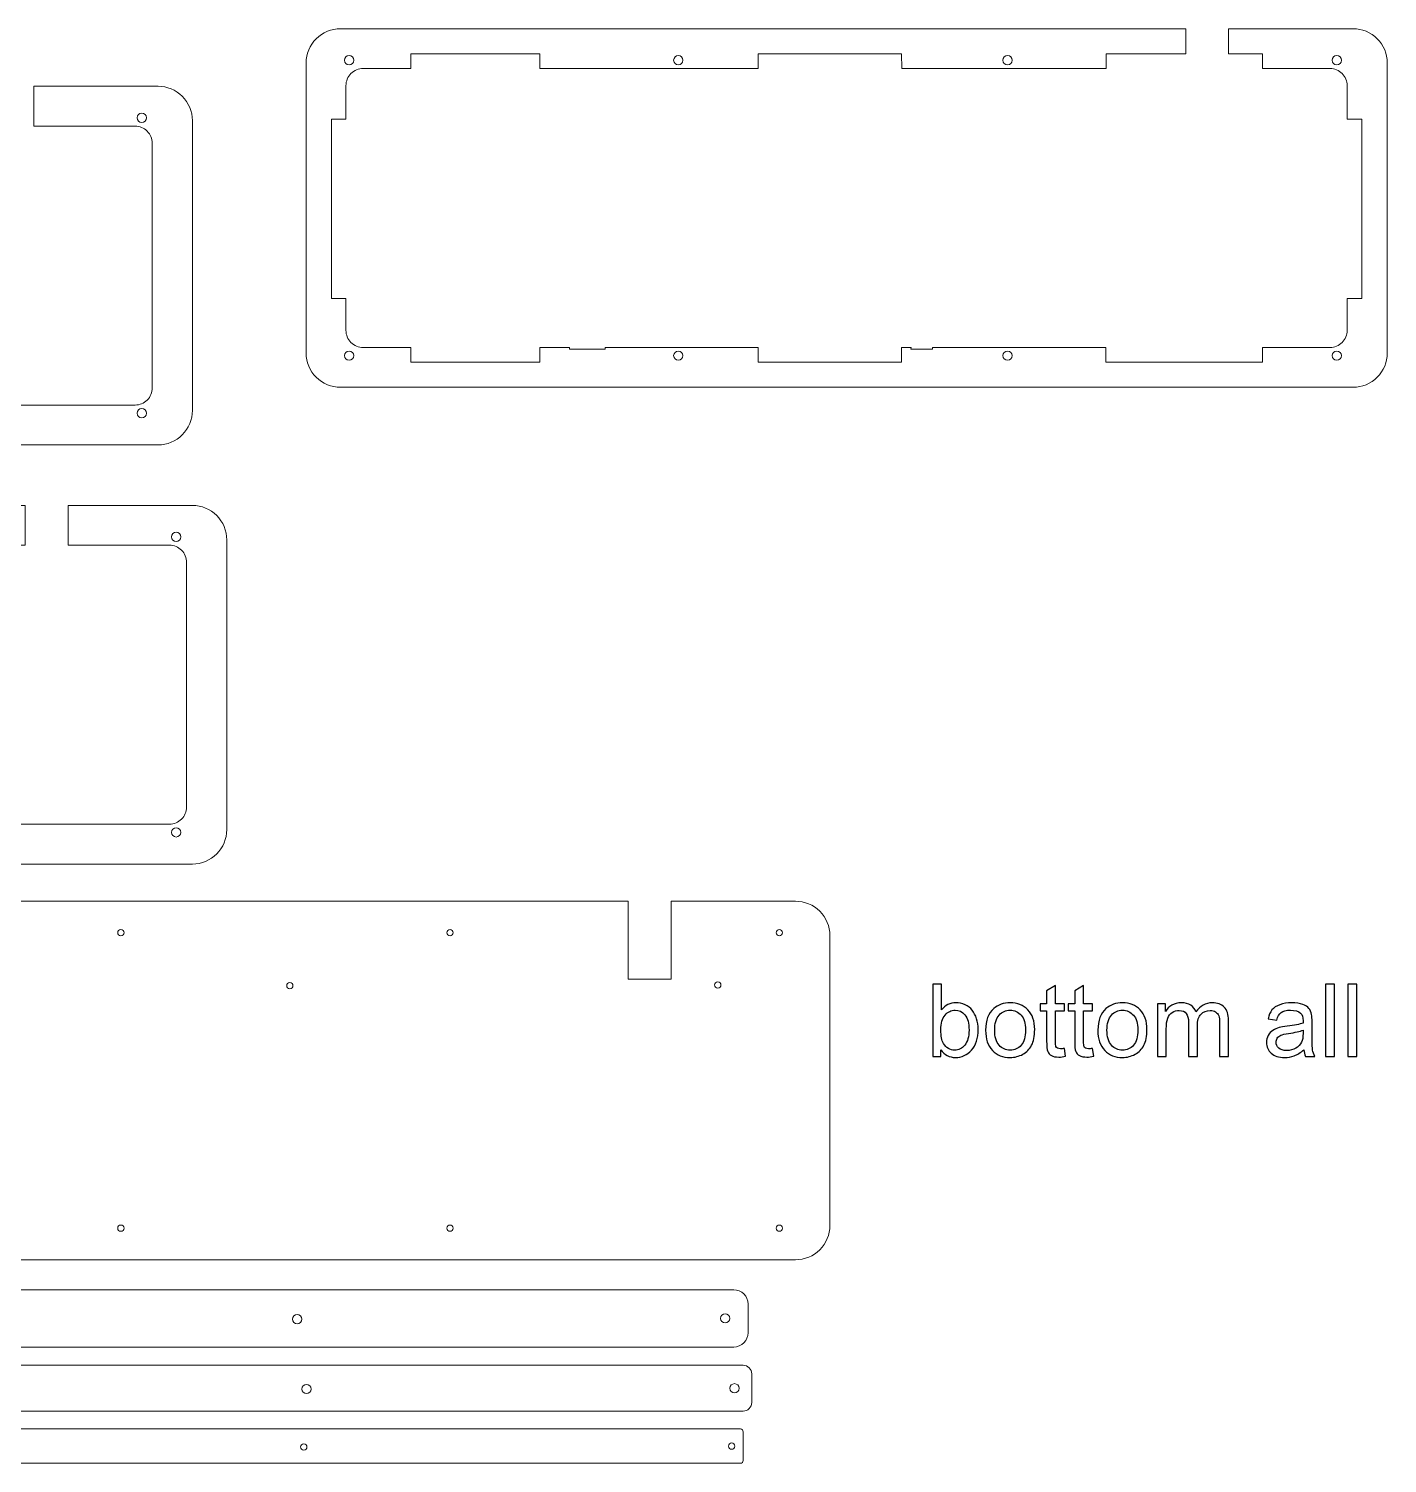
# Model space of a CAD drawing. Header units: centimetres. Extents: x -117 to 79, y -57 to 69.
# Drawn here: x -35.8 to 11.6, y -46 to 4.1 of the extents above; entities that cross this region are included whole.
import ezdxf

# ---------------------------------------------------------------- set-up
doc = ezdxf.new("R2010")
doc.units = ezdxf.units.CM
doc.header["$MEASUREMENT"] = 0
doc.layers.add('Layer 1', color=7, linetype='Continuous')

msp = doc.modelspace()

# ---------------------------------------------------------------- linework, layer by layer
at = {"layer": 'Layer 1', "lineweight": 9}
for points, knots in [([(6.08822, 3.26969), (6.08822, 3.26969), (6.08822, 4.14964), (6.08822, 4.14964), (6.08822, 4.14964), (10.4309, 4.14964), (10.4309, 4.14964), (10.74896, 4.14984), (11.05408, 4.02369), (11.27912, 3.79893), (11.50416, 3.57417), (11.6307, 3.2677), (11.63091, 2.94964), (11.63091, 2.94964), (11.63091, -7.17536), (11.63091, -7.17536), (11.63111, -7.49342), (11.50495, -7.79853), (11.28019, -8.02357), (11.05543, -8.24862), (10.74896, -8.37516), (10.4309, -8.37536), (10.4309, -8.37536), (-24.93535, -8.37536), (-24.93535, -8.37536), (-25.2534, -8.37556), (-25.55852, -8.24941), (-25.78356, -8.02465), (-26.0086, -7.79989), (-26.13514, -7.49342), (-26.13535, -7.17536), (-26.13535, -7.17536), (-26.13535, 2.94964), (-26.13535, 2.94964), (-26.13555, 3.2677), (-26.00939, 3.57281), (-25.78463, 3.79785), (-25.55987, 4.0229), (-25.2534, 4.14944), (-24.93535, 4.14964), (-24.93535, 4.14964), (4.58822, 4.14964), (4.58822, 4.14964), (4.58822, 4.14964), (4.58822, 3.27062), (4.58822, 3.27062), (4.58822, 3.27062), (1.80762, 3.26938), (1.80762, 3.26938), (1.80762, 3.26938), (1.80761, 2.75964), (1.80761, 2.75964), (1.80761, 2.75964), (-5.33301, 2.75964), (-5.33301, 2.75964), (-5.33301, 2.75964), (-5.33314, 3.27062), (-5.33314, 3.27062), (-5.33314, 3.27062), (-10.34787, 3.26961), (-10.34787, 3.26961), (-10.34787, 3.26961), (-10.34787, 2.75964), (-10.34787, 2.75964), (-10.34787, 2.75964), (-17.97005, 2.75964), (-17.97005, 2.75964), (-17.97005, 2.75964), (-17.97005, 3.27293), (-17.97005, 3.27293), (-17.97005, 3.27293), (-22.47789, 3.26996), (-22.47789, 3.26996), (-22.47789, 3.26996), (-22.479, 2.75964), (-22.479, 2.75964), (-22.479, 2.75964), (-24.14535, 2.75964), (-24.14535, 2.75964), (-24.30458, 2.75954), (-24.45724, 2.69619), (-24.56977, 2.58352), (-24.68229, 2.47086), (-24.74545, 2.31887), (-24.74535, 2.15964), (-24.74535, 2.15964), (-24.74535, 0.98891), (-24.74535, 0.98891), (-24.74535, 0.98891), (-25.25535, 0.98796), (-25.25535, 0.98796), (-25.25535, 0.98796), (-25.25535, -5.27737), (-25.25535, -5.27737), (-25.25535, -5.27737), (-24.74535, -5.27645), (-24.74535, -5.27645), (-24.74535, -5.27645), (-24.74535, -6.38557), (-24.74535, -6.38557), (-24.74524, -6.5448), (-24.68189, -6.69747), (-24.56923, -6.81), (-24.45657, -6.92252), (-24.30458, -6.98567), (-24.14535, -6.98557), (-24.14535, -6.98557), (-22.47948, -6.98557), (-22.47948, -6.98557), (-22.47948, -6.98557), (-22.478, -7.49555), (-22.478, -7.49555), (-22.478, -7.49555), (-17.97097, -7.49887), (-17.97097, -7.49887), (-17.97097, -7.49887), (-17.97097, -6.98557), (-17.97097, -6.98557), (-17.97097, -6.98557), (-16.93686, -6.98557), (-16.93686, -6.98557), (-16.93686, -6.98557), (-16.93785, -7.04786), (-16.93785, -7.04786), (-16.93785, -7.04786), (-15.68785, -7.04786), (-15.68785, -7.04786), (-15.68785, -7.04786), (-15.68785, -6.98557), (-15.68785, -6.98557), (-15.68785, -6.98557), (-10.34796, -6.98557), (-10.34796, -6.98557), (-10.34796, -6.98557), (-10.3482, -7.49621), (-10.3482, -7.49621), (-10.3482, -7.49621), (-5.33501, -7.49357), (-5.33501, -7.49357), (-5.33501, -7.49357), (-5.33369, -6.98557), (-5.33369, -6.98557), (-5.33369, -6.98557), (-5.00665, -6.98557), (-5.00665, -6.98557), (-5.00665, -6.98557), (-5.00785, -7.04786), (-5.00785, -7.04786), (-5.00785, -7.04786), (-4.25785, -7.04786), (-4.25785, -7.04786), (-4.25785, -7.04786), (-4.25523, -6.98557), (-4.25523, -6.98557), (-4.25523, -6.98557), (-0.27373, -6.98557), (-0.27373, -6.98557), (-0.27373, -6.98557), (1.8033, -6.98557), (1.8033, -6.98557), (1.8033, -6.98557), (1.8045, -7.49519), (1.8045, -7.49519), (1.8045, -7.49519), (6.01424, -7.49556), (6.01424, -7.49556), (6.01424, -7.49556), (7.2734, -7.49552), (7.2734, -7.49552), (7.2734, -7.49552), (7.27306, -6.98557), (7.27306, -6.98557), (7.27306, -6.98557), (9.62904, -6.98557), (9.62904, -6.98557), (9.78827, -6.98547), (9.94094, -6.92212), (10.05346, -6.80946), (10.16599, -6.6968), (10.22914, -6.5448), (10.22904, -6.38557), (10.22904, -6.38557), (10.22904, -5.2767), (10.22904, -5.2767), (10.22904, -5.2767), (10.73904, -5.27733), (10.73904, -5.27733), (10.73904, -5.27733), (10.73904, 0.988), (10.73904, 0.988), (10.73904, 0.988), (10.22904, 0.98799), (10.22904, 0.98799), (10.22904, 0.98799), (10.22904, 2.15964), (10.22904, 2.15964), (10.22894, 2.31887), (10.16559, 2.47154), (10.05293, 2.58406), (9.94026, 2.69658), (9.78827, 2.75974), (9.62904, 2.75964), (9.62904, 2.75964), (7.27336, 2.75964), (7.27336, 2.75964), (7.27336, 2.75964), (7.27322, 3.27062), (7.27322, 3.27062), (7.27322, 3.27062), (6.08822, 3.26969), (6.08822, 3.26969)], [0, 0, 0, 0, 0.01428571, 0.01428571, 0.01428571, 0.02857143, 0.02857143, 0.02857143, 0.04285714, 0.04285714, 0.04285714, 0.05714286, 0.05714286, 0.05714286, 0.07142857, 0.07142857, 0.07142857, 0.08571429, 0.08571429, 0.08571429, 0.1, 0.1, 0.1, 0.11428571, 0.11428571, 0.11428571, 0.12857143, 0.12857143, 0.12857143, 0.14285714, 0.14285714, 0.14285714, 0.15714286, 0.15714286, 0.15714286, 0.17142857, 0.17142857, 0.17142857, 0.18571429, 0.18571429, 0.18571429, 0.2, 0.2, 0.2, 0.21428571, 0.21428571, 0.21428571, 0.22857143, 0.22857143, 0.22857143, 0.24285714, 0.24285714, 0.24285714, 0.25714286, 0.25714286, 0.25714286, 0.27142857, 0.27142857, 0.27142857, 0.28571429, 0.28571429, 0.28571429, 0.3, 0.3, 0.3, 0.31428571, 0.31428571, 0.31428571, 0.32857143, 0.32857143, 0.32857143, 0.34285714, 0.34285714, 0.34285714, 0.35714286, 0.35714286, 0.35714286, 0.37142857, 0.37142857, 0.37142857, 0.38571429, 0.38571429, 0.38571429, 0.4, 0.4, 0.4, 0.41428571, 0.41428571, 0.41428571, 0.42857143, 0.42857143, 0.42857143, 0.44285714, 0.44285714, 0.44285714, 0.45714286, 0.45714286, 0.45714286, 0.47142857, 0.47142857, 0.47142857, 0.48571429, 0.48571429, 0.48571429, 0.5, 0.5, 0.5, 0.51428571, 0.51428571, 0.51428571, 0.52857143, 0.52857143, 0.52857143, 0.54285714, 0.54285714, 0.54285714, 0.55714286, 0.55714286, 0.55714286, 0.57142857, 0.57142857, 0.57142857, 0.58571429, 0.58571429, 0.58571429, 0.6, 0.6, 0.6, 0.61428571, 0.61428571, 0.61428571, 0.62857143, 0.62857143, 0.62857143, 0.64285714, 0.64285714, 0.64285714, 0.65714286, 0.65714286, 0.65714286, 0.67142857, 0.67142857, 0.67142857, 0.68571429, 0.68571429, 0.68571429, 0.7, 0.7, 0.7, 0.71428571, 0.71428571, 0.71428571, 0.72857143, 0.72857143, 0.72857143, 0.74285714, 0.74285714, 0.74285714, 0.75714286, 0.75714286, 0.75714286, 0.77142857, 0.77142857, 0.77142857, 0.78571429, 0.78571429, 0.78571429, 0.8, 0.8, 0.8, 0.81428571, 0.81428571, 0.81428571, 0.82857143, 0.82857143, 0.82857143, 0.84285714, 0.84285714, 0.84285714, 0.85714286, 0.85714286, 0.85714286, 0.87142857, 0.87142857, 0.87142857, 0.88571429, 0.88571429, 0.88571429, 0.9, 0.9, 0.9, 0.91428571, 0.91428571, 0.91428571, 0.92857143, 0.92857143, 0.92857143, 0.94285714, 0.94285714, 0.94285714, 0.95714286, 0.95714286, 0.95714286, 0.97142857, 0.97142857, 0.97142857, 0.98571429, 0.98571429, 0.98571429, 1, 1, 1, 1]), ([(-24.47285, 3.04964), (-24.47285, 3.13939), (-24.5456, 3.21214), (-24.63534, 3.21214), (-24.72509, 3.21214), (-24.79784, 3.13939), (-24.79784, 3.04964), (-24.79785, 2.95989), (-24.72509, 2.88714), (-24.63535, 2.88714), (-24.5456, 2.88714), (-24.47285, 2.95989), (-24.47285, 3.04964)], [0, 0, 0, 0, 0.25, 0.25, 0.25, 0.5, 0.5, 0.5, 0.75, 0.75, 0.75, 1, 1, 1, 1]), ([(-12.97285, 3.04964), (-12.97285, 3.13939), (-13.0456, 3.21214), (-13.13534, 3.21214), (-13.22509, 3.21214), (-13.29784, 3.13939), (-13.29784, 3.04964), (-13.29785, 2.95989), (-13.22509, 2.88714), (-13.13535, 2.88714), (-13.0456, 2.88714), (-12.97285, 2.95989), (-12.97285, 3.04964)], [0, 0, 0, 0, 0.25, 0.25, 0.25, 0.5, 0.5, 0.5, 0.75, 0.75, 0.75, 1, 1, 1, 1]), ([(-1.47285, 3.04964), (-1.47285, 3.13939), (-1.5456, 3.21214), (-1.63534, 3.21214), (-1.72509, 3.21214), (-1.79784, 3.13939), (-1.79784, 3.04964), (-1.79785, 2.95989), (-1.72509, 2.88714), (-1.63535, 2.88714), (-1.5456, 2.88714), (-1.47285, 2.95989), (-1.47285, 3.04964)], [0, 0, 0, 0, 0.25, 0.25, 0.25, 0.5, 0.5, 0.5, 0.75, 0.75, 0.75, 1, 1, 1, 1]), ([(10.02715, 3.04964), (10.02715, 3.13939), (9.9544, 3.21214), (9.86466, 3.21214), (9.77491, 3.21214), (9.70216, 3.13939), (9.70216, 3.04964), (9.70215, 2.95989), (9.77491, 2.88714), (9.86465, 2.88714), (9.9544, 2.88714), (10.02715, 2.95989), (10.02715, 3.04964)], [0, 0, 0, 0, 0.25, 0.25, 0.25, 0.5, 0.5, 0.5, 0.75, 0.75, 0.75, 1, 1, 1, 1]), ([(-35.65264, 0.74889), (-35.65264, 0.74889), (-35.65264, 2.13889), (-35.65264, 2.13889), (-35.65264, 2.13889), (-31.30996, 2.13889), (-31.30996, 2.13889), (-30.9919, 2.13909), (-30.68678, 2.01294), (-30.46174, 1.78818), (-30.2367, 1.56342), (-30.11016, 1.25695), (-30.10995, 0.93889), (-30.10995, 0.93889), (-30.10995, -9.18611), (-30.10995, -9.18611), (-30.10975, -9.50417), (-30.23591, -9.80928), (-30.46067, -10.03432), (-30.68543, -10.25937), (-30.9919, -10.38591), (-31.30996, -10.38611), (-31.30996, -10.38611), (-66.67621, -10.38611), (-66.67621, -10.38611), (-66.99426, -10.38631), (-67.29938, -10.26016), (-67.52442, -10.0354), (-67.74946, -9.81064), (-67.876, -9.50417), (-67.87621, -9.18611), (-67.87621, -9.18611), (-67.87621, 0.93889), (-67.87621, 0.93889), (-67.87641, 1.25695), (-67.75025, 1.56206), (-67.52549, 1.7871), (-67.30073, 2.01215), (-66.99426, 2.13869), (-66.67621, 2.13889), (-66.67621, 2.13889), (-37.15264, 2.13889), (-37.15264, 2.13889), (-37.15264, 2.13889), (-37.15264, 0.74889), (-37.15264, 0.74889), (-37.15264, 0.74889), (-65.88621, 0.74889), (-65.88621, 0.74889), (-66.04544, 0.74879), (-66.1981, 0.68544), (-66.31063, 0.57277), (-66.42315, 0.46011), (-66.48631, 0.30812), (-66.48621, 0.14889), (-66.48621, 0.14889), (-66.48621, -8.39632), (-66.48621, -8.39632), (-66.4861, -8.55555), (-66.42275, -8.70822), (-66.31009, -8.82075), (-66.19743, -8.93327), (-66.04544, -8.99642), (-65.88621, -8.99632), (-65.88621, -8.99632), (-32.11182, -8.99632), (-32.11182, -8.99632), (-31.95259, -8.99622), (-31.79992, -8.93287), (-31.6874, -8.82021), (-31.57487, -8.70755), (-31.51172, -8.55555), (-31.51182, -8.39632), (-31.51182, -8.39632), (-31.51182, 0.14889), (-31.51182, 0.14889), (-31.51192, 0.30812), (-31.57527, 0.46079), (-31.68793, 0.57331), (-31.8006, 0.68583), (-31.95259, 0.74899), (-32.11182, 0.74889), (-32.11182, 0.74889), (-35.65264, 0.74889), (-35.65264, 0.74889)], [0, 0, 0, 0, 0.03571429, 0.03571429, 0.03571429, 0.07142857, 0.07142857, 0.07142857, 0.10714286, 0.10714286, 0.10714286, 0.14285714, 0.14285714, 0.14285714, 0.17857143, 0.17857143, 0.17857143, 0.21428571, 0.21428571, 0.21428571, 0.25, 0.25, 0.25, 0.28571429, 0.28571429, 0.28571429, 0.32142857, 0.32142857, 0.32142857, 0.35714286, 0.35714286, 0.35714286, 0.39285714, 0.39285714, 0.39285714, 0.42857143, 0.42857143, 0.42857143, 0.46428571, 0.46428571, 0.46428571, 0.5, 0.5, 0.5, 0.53571429, 0.53571429, 0.53571429, 0.57142857, 0.57142857, 0.57142857, 0.60714286, 0.60714286, 0.60714286, 0.64285714, 0.64285714, 0.64285714, 0.67857143, 0.67857143, 0.67857143, 0.71428571, 0.71428571, 0.71428571, 0.75, 0.75, 0.75, 0.78571429, 0.78571429, 0.78571429, 0.82142857, 0.82142857, 0.82142857, 0.85714286, 0.85714286, 0.85714286, 0.89285714, 0.89285714, 0.89285714, 0.92857143, 0.92857143, 0.92857143, 0.96428571, 0.96428571, 0.96428571, 1, 1, 1, 1]), ([(-31.71371, 1.03889), (-31.71371, 1.12864), (-31.78646, 1.20139), (-31.8762, 1.20139), (-31.96595, 1.20139), (-32.0387, 1.12864), (-32.0387, 1.03889), (-32.03871, 0.94914), (-31.96595, 0.87639), (-31.87621, 0.87639), (-31.78646, 0.87639), (-31.71371, 0.94914), (-31.71371, 1.03889)], [0, 0, 0, 0, 0.25, 0.25, 0.25, 0.5, 0.5, 0.5, 0.75, 0.75, 0.75, 1, 1, 1, 1]), ([(-24.47285, -7.27036), (-24.47285, -7.18061), (-24.5456, -7.10786), (-24.63534, -7.10786), (-24.72509, -7.10786), (-24.79784, -7.18061), (-24.79784, -7.27036), (-24.79785, -7.36011), (-24.72509, -7.43286), (-24.63535, -7.43286), (-24.5456, -7.43286), (-24.47285, -7.36011), (-24.47285, -7.27036)], [0, 0, 0, 0, 0.25, 0.25, 0.25, 0.5, 0.5, 0.5, 0.75, 0.75, 0.75, 1, 1, 1, 1]), ([(-12.97285, -7.27036), (-12.97285, -7.18061), (-13.0456, -7.10786), (-13.13534, -7.10786), (-13.22509, -7.10786), (-13.29784, -7.18061), (-13.29784, -7.27036), (-13.29785, -7.36011), (-13.22509, -7.43286), (-13.13535, -7.43286), (-13.0456, -7.43286), (-12.97285, -7.36011), (-12.97285, -7.27036)], [0, 0, 0, 0, 0.25, 0.25, 0.25, 0.5, 0.5, 0.5, 0.75, 0.75, 0.75, 1, 1, 1, 1]), ([(-1.47285, -7.27036), (-1.47285, -7.18061), (-1.5456, -7.10786), (-1.63534, -7.10786), (-1.72509, -7.10786), (-1.79784, -7.18061), (-1.79784, -7.27036), (-1.79785, -7.36011), (-1.72509, -7.43286), (-1.63535, -7.43286), (-1.5456, -7.43286), (-1.47285, -7.36011), (-1.47285, -7.27036)], [0, 0, 0, 0, 0.25, 0.25, 0.25, 0.5, 0.5, 0.5, 0.75, 0.75, 0.75, 1, 1, 1, 1]), ([(10.02715, -7.27036), (10.02715, -7.18061), (9.9544, -7.10786), (9.86466, -7.10786), (9.77491, -7.10786), (9.70216, -7.18061), (9.70216, -7.27036), (9.70215, -7.36011), (9.77491, -7.43286), (9.86465, -7.43286), (9.9544, -7.43286), (10.02715, -7.36011), (10.02715, -7.27036)], [0, 0, 0, 0, 0.25, 0.25, 0.25, 0.5, 0.5, 0.5, 0.75, 0.75, 0.75, 1, 1, 1, 1]), ([(-31.71371, -9.28111), (-31.71371, -9.19136), (-31.78646, -9.11861), (-31.8762, -9.11861), (-31.96595, -9.11861), (-32.0387, -9.19136), (-32.0387, -9.28111), (-32.03871, -9.37086), (-31.96595, -9.44361), (-31.87621, -9.44361), (-31.78646, -9.44361), (-31.71371, -9.37086), (-31.71371, -9.28111)], [0, 0, 0, 0, 0.25, 0.25, 0.25, 0.5, 0.5, 0.5, 0.75, 0.75, 0.75, 1, 1, 1, 1]), ([(-34.45146, -13.89092), (-34.45146, -13.89092), (-34.45146, -12.50092), (-34.45146, -12.50092), (-34.45146, -12.50092), (-30.10878, -12.50092), (-30.10878, -12.50092), (-29.79072, -12.50072), (-29.4856, -12.62687), (-29.26056, -12.85163), (-29.03552, -13.07639), (-28.90898, -13.38286), (-28.90877, -13.70092), (-28.90877, -13.70092), (-28.90877, -23.82592), (-28.90877, -23.82592), (-28.90857, -24.14398), (-29.03473, -24.44909), (-29.25949, -24.67413), (-29.48425, -24.89918), (-29.79072, -25.02572), (-30.10878, -25.02592), (-30.10878, -25.02592), (-65.47503, -25.02592), (-65.47503, -25.02592), (-65.79308, -25.02612), (-66.0982, -24.89997), (-66.32324, -24.67521), (-66.54828, -24.45045), (-66.67482, -24.14398), (-66.67503, -23.82592), (-66.67503, -23.82592), (-66.67503, -13.70092), (-66.67503, -13.70092), (-66.67523, -13.38286), (-66.54907, -13.07775), (-66.32431, -12.85271), (-66.09955, -12.62766), (-65.79308, -12.50112), (-65.47503, -12.50092), (-65.47503, -12.50092), (-35.95146, -12.50092), (-35.95146, -12.50092), (-35.95146, -12.50092), (-35.95146, -13.89092), (-35.95146, -13.89092), (-35.95146, -13.89092), (-64.68503, -13.89092), (-64.68503, -13.89092), (-64.84426, -13.89102), (-64.99692, -13.95437), (-65.10945, -14.06704), (-65.22197, -14.1797), (-65.28513, -14.33169), (-65.28503, -14.49092), (-65.28503, -14.49092), (-65.28503, -23.03613), (-65.28503, -23.03613), (-65.28492, -23.19536), (-65.22157, -23.34803), (-65.10891, -23.46056), (-64.99625, -23.57308), (-64.84426, -23.63623), (-64.68503, -23.63613), (-64.68503, -23.63613), (-30.91064, -23.63613), (-30.91064, -23.63613), (-30.75141, -23.63603), (-30.59874, -23.57268), (-30.48622, -23.46002), (-30.37369, -23.34736), (-30.31054, -23.19536), (-30.31064, -23.03613), (-30.31064, -23.03613), (-30.31064, -14.49092), (-30.31064, -14.49092), (-30.31074, -14.33169), (-30.37409, -14.17902), (-30.48675, -14.0665), (-30.59942, -13.95398), (-30.75141, -13.89082), (-30.91064, -13.89092), (-30.91064, -13.89092), (-34.45146, -13.89092), (-34.45146, -13.89092)], [0, 0, 0, 0, 0.03571429, 0.03571429, 0.03571429, 0.07142857, 0.07142857, 0.07142857, 0.10714286, 0.10714286, 0.10714286, 0.14285714, 0.14285714, 0.14285714, 0.17857143, 0.17857143, 0.17857143, 0.21428571, 0.21428571, 0.21428571, 0.25, 0.25, 0.25, 0.28571429, 0.28571429, 0.28571429, 0.32142857, 0.32142857, 0.32142857, 0.35714286, 0.35714286, 0.35714286, 0.39285714, 0.39285714, 0.39285714, 0.42857143, 0.42857143, 0.42857143, 0.46428571, 0.46428571, 0.46428571, 0.5, 0.5, 0.5, 0.53571429, 0.53571429, 0.53571429, 0.57142857, 0.57142857, 0.57142857, 0.60714286, 0.60714286, 0.60714286, 0.64285714, 0.64285714, 0.64285714, 0.67857143, 0.67857143, 0.67857143, 0.71428571, 0.71428571, 0.71428571, 0.75, 0.75, 0.75, 0.78571429, 0.78571429, 0.78571429, 0.82142857, 0.82142857, 0.82142857, 0.85714286, 0.85714286, 0.85714286, 0.89285714, 0.89285714, 0.89285714, 0.92857143, 0.92857143, 0.92857143, 0.96428571, 0.96428571, 0.96428571, 1, 1, 1, 1]), ([(-30.51253, -13.60092), (-30.51253, -13.51117), (-30.58528, -13.43842), (-30.67502, -13.43842), (-30.76477, -13.43842), (-30.83752, -13.51117), (-30.83752, -13.60092), (-30.83753, -13.69067), (-30.76477, -13.76342), (-30.67503, -13.76342), (-30.58528, -13.76342), (-30.51253, -13.69067), (-30.51253, -13.60092)], [0, 0, 0, 0, 0.25, 0.25, 0.25, 0.5, 0.5, 0.5, 0.75, 0.75, 0.75, 1, 1, 1, 1]), ([(-30.51253, -23.92092), (-30.51253, -23.83117), (-30.58528, -23.75842), (-30.67502, -23.75842), (-30.76477, -23.75842), (-30.83752, -23.83117), (-30.83752, -23.92092), (-30.83753, -24.01067), (-30.76477, -24.08342), (-30.67503, -24.08342), (-30.58528, -24.08342), (-30.51253, -24.01067), (-30.51253, -23.92092)], [0, 0, 0, 0, 0.25, 0.25, 0.25, 0.5, 0.5, 0.5, 0.75, 0.75, 0.75, 1, 1, 1, 1]), ([(-14.88382, -26.32466), (-14.88382, -26.32466), (-14.88382, -29.05015), (-14.88382, -29.05015), (-14.88382, -29.05015), (-13.38382, -29.05015), (-13.38382, -29.05015), (-13.38382, -29.05015), (-13.38382, -26.32466), (-13.38382, -26.32466), (-13.38382, -26.32466), (-9.04114, -26.32466), (-9.04114, -26.32466), (-8.72308, -26.32446), (-8.41796, -26.45061), (-8.19292, -26.67537), (-7.96788, -26.90013), (-7.84134, -27.2066), (-7.84113, -27.52466), (-7.84113, -27.52466), (-7.84113, -37.64966), (-7.84113, -37.64966), (-7.84093, -37.96772), (-7.96709, -38.27283), (-8.19185, -38.49787), (-8.41661, -38.72292), (-8.72308, -38.84946), (-9.04114, -38.84966), (-9.04114, -38.84966), (-44.40739, -38.84966), (-44.40739, -38.84966), (-44.72544, -38.84986), (-45.03056, -38.72371), (-45.2556, -38.49895), (-45.48064, -38.27419), (-45.60718, -37.96772), (-45.60739, -37.64966), (-45.60739, -37.64966), (-45.60739, -27.52466), (-45.60739, -27.52466), (-45.60759, -27.2066), (-45.48143, -26.90149), (-45.25667, -26.67645), (-45.03191, -26.4514), (-44.72544, -26.32486), (-44.40739, -26.32466), (-44.40739, -26.32466), (-14.88382, -26.32466), (-14.88382, -26.32466)], [0, 0, 0, 0, 0.0625, 0.0625, 0.0625, 0.125, 0.125, 0.125, 0.1875, 0.1875, 0.1875, 0.25, 0.25, 0.25, 0.3125, 0.3125, 0.3125, 0.375, 0.375, 0.375, 0.4375, 0.4375, 0.4375, 0.5, 0.5, 0.5, 0.5625, 0.5625, 0.5625, 0.625, 0.625, 0.625, 0.6875, 0.6875, 0.6875, 0.75, 0.75, 0.75, 0.8125, 0.8125, 0.8125, 0.875, 0.875, 0.875, 0.9375, 0.9375, 0.9375, 1, 1, 1, 1]), ([(-32.49739, -27.42466), (-32.49739, -27.36391), (-32.54664, -27.31466), (-32.60739, -27.31466), (-32.66814, -27.31466), (-32.71739, -27.36391), (-32.71739, -27.42466), (-32.71739, -27.48541), (-32.66814, -27.53466), (-32.60739, -27.53466), (-32.54664, -27.53466), (-32.49739, -27.48541), (-32.49739, -27.42466)], [0, 0, 0, 0, 0.25, 0.25, 0.25, 0.5, 0.5, 0.5, 0.75, 0.75, 0.75, 1, 1, 1, 1]), ([(-20.99739, -27.42466), (-20.99739, -27.36391), (-21.04664, -27.31466), (-21.10739, -27.31466), (-21.16814, -27.31466), (-21.21739, -27.36391), (-21.21739, -27.42466), (-21.21739, -27.48541), (-21.16814, -27.53466), (-21.10739, -27.53466), (-21.04664, -27.53466), (-20.99739, -27.48541), (-20.99739, -27.42466)], [0, 0, 0, 0, 0.25, 0.25, 0.25, 0.5, 0.5, 0.5, 0.75, 0.75, 0.75, 1, 1, 1, 1]), ([(-9.49739, -27.42466), (-9.49739, -27.36391), (-9.54664, -27.31466), (-9.60739, -27.31466), (-9.66814, -27.31466), (-9.71739, -27.36391), (-9.71739, -27.42466), (-9.71739, -27.48541), (-9.66814, -27.53466), (-9.60739, -27.53466), (-9.54664, -27.53466), (-9.49739, -27.48541), (-9.49739, -27.42466)], [0, 0, 0, 0, 0.25, 0.25, 0.25, 0.5, 0.5, 0.5, 0.75, 0.75, 0.75, 1, 1, 1, 1]), ([(-26.59561, -29.27828), (-26.59561, -29.21753), (-26.64486, -29.16828), (-26.70561, -29.16828), (-26.76636, -29.16828), (-26.81561, -29.21753), (-26.81561, -29.27828), (-26.81561, -29.33903), (-26.76636, -29.38828), (-26.70561, -29.38828), (-26.64486, -29.38828), (-26.59561, -29.33903), (-26.59561, -29.27828)], [0, 0, 0, 0, 0.25, 0.25, 0.25, 0.5, 0.5, 0.5, 0.75, 0.75, 0.75, 1, 1, 1, 1]), ([(-11.64618, -29.25015), (-11.64618, -29.1894), (-11.69543, -29.14015), (-11.75618, -29.14015), (-11.81693, -29.14015), (-11.86618, -29.1894), (-11.86618, -29.25015), (-11.86618, -29.3109), (-11.81693, -29.36015), (-11.75618, -29.36015), (-11.69543, -29.36015), (-11.64618, -29.3109), (-11.64618, -29.25015)], [0, 0, 0, 0, 0.25, 0.25, 0.25, 0.5, 0.5, 0.5, 0.75, 0.75, 0.75, 1, 1, 1, 1]), ([(-32.49739, -37.74466), (-32.49739, -37.68391), (-32.54664, -37.63466), (-32.60739, -37.63466), (-32.66814, -37.63466), (-32.71739, -37.68391), (-32.71739, -37.74466), (-32.71739, -37.80541), (-32.66814, -37.85466), (-32.60739, -37.85466), (-32.54664, -37.85466), (-32.49739, -37.80541), (-32.49739, -37.74466)], [0, 0, 0, 0, 0.25, 0.25, 0.25, 0.5, 0.5, 0.5, 0.75, 0.75, 0.75, 1, 1, 1, 1]), ([(-20.99739, -37.74466), (-20.99739, -37.68391), (-21.04664, -37.63466), (-21.10739, -37.63466), (-21.16814, -37.63466), (-21.21739, -37.68391), (-21.21739, -37.74466), (-21.21739, -37.80541), (-21.16814, -37.85466), (-21.10739, -37.85466), (-21.04664, -37.85466), (-20.99739, -37.80541), (-20.99739, -37.74466)], [0, 0, 0, 0, 0.25, 0.25, 0.25, 0.5, 0.5, 0.5, 0.75, 0.75, 0.75, 1, 1, 1, 1]), ([(-9.49739, -37.74466), (-9.49739, -37.68391), (-9.54664, -37.63466), (-9.60739, -37.63466), (-9.66814, -37.63466), (-9.71739, -37.68391), (-9.71739, -37.74466), (-9.71739, -37.80541), (-9.66814, -37.85466), (-9.60739, -37.85466), (-9.54664, -37.85466), (-9.49739, -37.80541), (-9.49739, -37.74466)], [0, 0, 0, 0, 0.25, 0.25, 0.25, 0.5, 0.5, 0.5, 0.75, 0.75, 0.75, 1, 1, 1, 1]), ([(-42.25901, -40.39677), (-42.25909, -40.26424), (-42.20652, -40.13711), (-42.11288, -40.04335), (-42.01923, -39.94958), (-41.89153, -39.89685), (-41.75901, -39.89677), (-41.75901, -39.89677), (-11.19809, -39.89677), (-11.19809, -39.89677), (-11.06557, -39.89668), (-10.93844, -39.94925), (-10.84467, -40.0429), (-10.7509, -40.13655), (-10.69818, -40.26424), (-10.69809, -40.39677), (-10.69809, -40.39677), (-10.69809, -41.39673), (-10.69809, -41.39673), (-10.69801, -41.52926), (-10.75058, -41.65639), (-10.84422, -41.75015), (-10.93787, -41.84392), (-11.06557, -41.89665), (-11.19809, -41.89673), (-11.19809, -41.89673), (-41.75901, -41.89673), (-41.75901, -41.89673), (-41.89153, -41.89682), (-42.01866, -41.84425), (-42.11243, -41.7506), (-42.2062, -41.65695), (-42.25892, -41.52926), (-42.25901, -41.39673), (-42.25901, -41.39673), (-42.25901, -40.39677), (-42.25901, -40.39677)], [0, 0, 0, 0, 0.08333333, 0.08333333, 0.08333333, 0.16666667, 0.16666667, 0.16666667, 0.25, 0.25, 0.25, 0.33333333, 0.33333333, 0.33333333, 0.41666667, 0.41666667, 0.41666667, 0.5, 0.5, 0.5, 0.58333333, 0.58333333, 0.58333333, 0.66666667, 0.66666667, 0.66666667, 0.75, 0.75, 0.75, 0.83333333, 0.83333333, 0.83333333, 0.91666667, 0.91666667, 0.91666667, 1, 1, 1, 1]), ([(-26.28784, -40.92488), (-26.28784, -40.83651), (-26.35947, -40.76488), (-26.44784, -40.76488), (-26.5362, -40.76488), (-26.60784, -40.83651), (-26.60784, -40.92488), (-26.60784, -41.01325), (-26.5362, -41.08488), (-26.44784, -41.08488), (-26.35947, -41.08488), (-26.28784, -41.01325), (-26.28784, -40.92488)], [0, 0, 0, 0, 0.25, 0.25, 0.25, 0.5, 0.5, 0.5, 0.75, 0.75, 0.75, 1, 1, 1, 1]), ([(-11.33841, -40.89675), (-11.33841, -40.80838), (-11.41004, -40.73675), (-11.49841, -40.73675), (-11.58677, -40.73675), (-11.65841, -40.80838), (-11.65841, -40.89675), (-11.65841, -40.98512), (-11.58677, -41.05675), (-11.49841, -41.05675), (-11.41004, -41.05675), (-11.33841, -40.98512), (-11.33841, -40.89675)], [0, 0, 0, 0, 0.25, 0.25, 0.25, 0.5, 0.5, 0.5, 0.75, 0.75, 0.75, 1, 1, 1, 1]), ([(-41.43254, -44.13546), (-41.51205, -44.13551), (-41.58833, -44.10397), (-41.64459, -44.04778), (-41.70085, -43.99159), (-41.73248, -43.91498), (-41.73254, -43.83546), (-41.73254, -43.83546), (-41.73254, -42.8355), (-41.73254, -42.8355), (-41.73259, -42.75598), (-41.70105, -42.67971), (-41.64486, -42.62344), (-41.58867, -42.56718), (-41.51205, -42.53555), (-41.43254, -42.5355), (-41.43254, -42.5355), (-10.87162, -42.5355), (-10.87162, -42.5355), (-10.79211, -42.53545), (-10.71583, -42.56699), (-10.65957, -42.62318), (-10.60331, -42.67937), (-10.57168, -42.75598), (-10.57162, -42.8355), (-10.57162, -42.8355), (-10.57162, -43.83546), (-10.57162, -43.83546), (-10.57157, -43.91498), (-10.60311, -43.99125), (-10.6593, -44.04752), (-10.71549, -44.10378), (-10.79211, -44.13541), (-10.87162, -44.13546), (-10.87162, -44.13546), (-41.43254, -44.13546), (-41.43254, -44.13546)], [0, 0, 0, 0, 0.08333333, 0.08333333, 0.08333333, 0.16666667, 0.16666667, 0.16666667, 0.25, 0.25, 0.25, 0.33333333, 0.33333333, 0.33333333, 0.41666667, 0.41666667, 0.41666667, 0.5, 0.5, 0.5, 0.58333333, 0.58333333, 0.58333333, 0.66666667, 0.66666667, 0.66666667, 0.75, 0.75, 0.75, 0.83333333, 0.83333333, 0.83333333, 0.91666667, 0.91666667, 0.91666667, 1, 1, 1, 1]), ([(-25.96137, -43.36361), (-25.96137, -43.27524), (-26.033, -43.20361), (-26.12137, -43.20361), (-26.20973, -43.20361), (-26.28137, -43.27524), (-26.28137, -43.36361), (-26.28137, -43.45198), (-26.20973, -43.52361), (-26.12137, -43.52361), (-26.033, -43.52361), (-25.96137, -43.45198), (-25.96137, -43.36361)], [0, 0, 0, 0, 0.25, 0.25, 0.25, 0.5, 0.5, 0.5, 0.75, 0.75, 0.75, 1, 1, 1, 1]), ([(-11.01194, -43.33548), (-11.01194, -43.24711), (-11.08357, -43.17548), (-11.17194, -43.17548), (-11.2603, -43.17548), (-11.33194, -43.24711), (-11.33194, -43.33548), (-11.33194, -43.42385), (-11.2603, -43.49548), (-11.17194, -43.49548), (-11.08357, -43.49548), (-11.01194, -43.42385), (-11.01194, -43.33548)], [0, 0, 0, 0, 0.25, 0.25, 0.25, 0.5, 0.5, 0.5, 0.75, 0.75, 0.75, 1, 1, 1, 1]), ([(-41.52884, -45.95784), (-41.55534, -45.95786), (-41.58077, -45.94735), (-41.59952, -45.92862), (-41.61827, -45.90989), (-41.62882, -45.88435), (-41.62884, -45.85784), (-41.62884, -45.85784), (-41.62884, -44.85788), (-41.62884, -44.85788), (-41.62885, -44.83137), (-41.61834, -44.80595), (-41.59961, -44.78719), (-41.58088, -44.76844), (-41.55534, -44.75789), (-41.52884, -44.75788), (-41.52884, -44.75788), (-10.96792, -44.75788), (-10.96792, -44.75788), (-10.94142, -44.75786), (-10.91599, -44.76837), (-10.89724, -44.7871), (-10.87849, -44.80583), (-10.86794, -44.83137), (-10.86792, -44.85788), (-10.86792, -44.85788), (-10.86792, -45.85784), (-10.86792, -45.85784), (-10.86791, -45.88435), (-10.87842, -45.90977), (-10.89715, -45.92853), (-10.91588, -45.94728), (-10.94142, -45.95783), (-10.96792, -45.95784), (-10.96792, -45.95784), (-41.52884, -45.95784), (-41.52884, -45.95784)], [0, 0, 0, 0, 0.08333333, 0.08333333, 0.08333333, 0.16666667, 0.16666667, 0.16666667, 0.25, 0.25, 0.25, 0.33333333, 0.33333333, 0.33333333, 0.41666667, 0.41666667, 0.41666667, 0.5, 0.5, 0.5, 0.58333333, 0.58333333, 0.58333333, 0.66666667, 0.66666667, 0.66666667, 0.75, 0.75, 0.75, 0.83333333, 0.83333333, 0.83333333, 0.91666667, 0.91666667, 0.91666667, 1, 1, 1, 1]), ([(-26.10767, -45.38599), (-26.10767, -45.32524), (-26.15692, -45.27599), (-26.21767, -45.27599), (-26.27842, -45.27599), (-26.32767, -45.32524), (-26.32767, -45.38599), (-26.32767, -45.44674), (-26.27842, -45.49599), (-26.21767, -45.49599), (-26.15692, -45.49599), (-26.10767, -45.44674), (-26.10767, -45.38599)], [0, 0, 0, 0, 0.25, 0.25, 0.25, 0.5, 0.5, 0.5, 0.75, 0.75, 0.75, 1, 1, 1, 1]), ([(-11.15824, -45.35786), (-11.15824, -45.29711), (-11.20749, -45.24786), (-11.26824, -45.24786), (-11.32899, -45.24786), (-11.37824, -45.29711), (-11.37824, -45.35786), (-11.37824, -45.41861), (-11.32899, -45.46786), (-11.26824, -45.46786), (-11.20749, -45.46786), (-11.15824, -45.41861), (-11.15824, -45.35786)], [0, 0, 0, 0, 0.25, 0.25, 0.25, 0.5, 0.5, 0.5, 0.75, 0.75, 0.75, 1, 1, 1, 1])]:
    msp.add_open_spline(points, degree=3, knots=knots, dxfattribs=at)
at = {"layer": 'Layer 1', "color": 250}
for points, knots in [([(-3.9608, -31.74386), (-3.9608, -31.74386), (-4.25007, -31.74386), (-4.25007, -31.74386), (-4.25007, -31.74386), (-4.25007, -29.21797), (-4.25007, -29.21797), (-4.25007, -29.21797), (-3.93963, -29.21797), (-3.93963, -29.21797), (-3.93963, -29.21797), (-3.93963, -30.11932), (-3.93963, -30.11932), (-3.80851, -29.95586), (-3.64153, -29.87414), (-3.4381, -29.87414), (-3.3258, -29.87414), (-3.21879, -29.89648), (-3.11824, -29.94175), (-3.0177, -29.98703), (-2.93539, -30.05111), (-2.87012, -30.13284), (-2.80545, -30.21516), (-2.7543, -30.31393), (-2.71784, -30.42976), (-2.6808, -30.545), (-2.66257, -30.66906), (-2.66257, -30.80077), (-2.66257, -31.11356), (-2.74018, -31.3558), (-2.89482, -31.52631), (-3.05004, -31.69741), (-3.23584, -31.78267), (-3.4528, -31.78267), (-3.66858, -31.78267), (-3.83791, -31.69271), (-3.9608, -31.51338), (-3.9608, -31.51338), (-3.9608, -31.74386), (-3.9608, -31.74386)], [0, 0, 0, 0, 0.07692308, 0.07692308, 0.07692308, 0.15384615, 0.15384615, 0.15384615, 0.23076923, 0.23076923, 0.23076923, 0.30769231, 0.30769231, 0.30769231, 0.38461538, 0.38461538, 0.38461538, 0.46153846, 0.46153846, 0.46153846, 0.53846154, 0.53846154, 0.53846154, 0.61538462, 0.61538462, 0.61538462, 0.69230769, 0.69230769, 0.69230769, 0.76923077, 0.76923077, 0.76923077, 0.84615385, 0.84615385, 0.84615385, 0.92307692, 0.92307692, 0.92307692, 1, 1, 1, 1]), ([(0.35132, -31.46693), (0.35132, -31.46693), (0.39365, -31.74092), (0.39365, -31.74092), (0.30663, -31.75915), (0.22844, -31.76855), (0.16023, -31.76855), (0.04793, -31.76855), (-0.03909, -31.75092), (-0.10141, -31.71505), (-0.16315, -31.67918), (-0.20666, -31.63273), (-0.23194, -31.57453), (-0.25722, -31.51632), (-0.26957, -31.39402), (-0.26957, -31.20764), (-0.26957, -31.20764), (-0.26957, -30.15283), (-0.26957, -30.15283), (-0.26957, -30.15283), (-0.49888, -30.15283), (-0.49888, -30.15283), (-0.49888, -30.15283), (-0.49888, -29.91294), (-0.49888, -29.91294), (-0.49888, -29.91294), (-0.26957, -29.91294), (-0.26957, -29.91294), (-0.26957, -29.91294), (-0.26957, -29.46021), (-0.26957, -29.46021), (-0.26957, -29.46021), (0.04087, -29.27383), (0.04087, -29.27383), (0.04087, -29.27383), (0.04087, -29.91294), (0.04087, -29.91294), (0.04087, -29.91294), (0.35132, -29.91294), (0.35132, -29.91294), (0.35132, -29.91294), (0.35132, -30.15283), (0.35132, -30.15283), (0.35132, -30.15283), (0.04087, -30.15283), (0.04087, -30.15283), (0.04087, -30.15283), (0.04087, -31.22528), (0.04087, -31.22528), (0.04087, -31.31406), (0.04617, -31.37109), (0.05734, -31.39637), (0.06792, -31.42166), (0.08556, -31.44165), (0.11025, -31.45693), (0.13495, -31.47163), (0.17023, -31.47928), (0.21609, -31.47928), (0.25019, -31.47928), (0.29546, -31.47516), (0.35132, -31.46693)], [0, 0, 0, 0, 0.05, 0.05, 0.05, 0.1, 0.1, 0.1, 0.15, 0.15, 0.15, 0.2, 0.2, 0.2, 0.25, 0.25, 0.25, 0.3, 0.3, 0.3, 0.35, 0.35, 0.35, 0.4, 0.4, 0.4, 0.45, 0.45, 0.45, 0.5, 0.5, 0.5, 0.55, 0.55, 0.55, 0.6, 0.6, 0.6, 0.65, 0.65, 0.65, 0.7, 0.7, 0.7, 0.75, 0.75, 0.75, 0.8, 0.8, 0.8, 0.85, 0.85, 0.85, 0.9, 0.9, 0.9, 0.95, 0.95, 0.95, 1, 1, 1, 1]), ([(1.33145, -31.46693), (1.33145, -31.46693), (1.37378, -31.74092), (1.37378, -31.74092), (1.28676, -31.75915), (1.20857, -31.76855), (1.14036, -31.76855), (1.02806, -31.76855), (0.94104, -31.75092), (0.87872, -31.71505), (0.81698, -31.67918), (0.77347, -31.63273), (0.74819, -31.57453), (0.72291, -31.51632), (0.71056, -31.39402), (0.71056, -31.20764), (0.71056, -31.20764), (0.71056, -30.15283), (0.71056, -30.15283), (0.71056, -30.15283), (0.48125, -30.15283), (0.48125, -30.15283), (0.48125, -30.15283), (0.48125, -29.91294), (0.48125, -29.91294), (0.48125, -29.91294), (0.71056, -29.91294), (0.71056, -29.91294), (0.71056, -29.91294), (0.71056, -29.46021), (0.71056, -29.46021), (0.71056, -29.46021), (1.021, -29.27383), (1.021, -29.27383), (1.021, -29.27383), (1.021, -29.91294), (1.021, -29.91294), (1.021, -29.91294), (1.33145, -29.91294), (1.33145, -29.91294), (1.33145, -29.91294), (1.33145, -30.15283), (1.33145, -30.15283), (1.33145, -30.15283), (1.021, -30.15283), (1.021, -30.15283), (1.021, -30.15283), (1.021, -31.22528), (1.021, -31.22528), (1.021, -31.31406), (1.0263, -31.37109), (1.03747, -31.39637), (1.04805, -31.42166), (1.06569, -31.44165), (1.09038, -31.45693), (1.11508, -31.47163), (1.15036, -31.47928), (1.19622, -31.47928), (1.23032, -31.47928), (1.27559, -31.47516), (1.33145, -31.46693)], [0, 0, 0, 0, 0.05, 0.05, 0.05, 0.1, 0.1, 0.1, 0.15, 0.15, 0.15, 0.2, 0.2, 0.2, 0.25, 0.25, 0.25, 0.3, 0.3, 0.3, 0.35, 0.35, 0.35, 0.4, 0.4, 0.4, 0.45, 0.45, 0.45, 0.5, 0.5, 0.5, 0.55, 0.55, 0.55, 0.6, 0.6, 0.6, 0.65, 0.65, 0.65, 0.7, 0.7, 0.7, 0.75, 0.75, 0.75, 0.8, 0.8, 0.8, 0.85, 0.85, 0.85, 0.9, 0.9, 0.9, 0.95, 0.95, 0.95, 1, 1, 1, 1]), ([(9.47355, -31.74386), (9.47355, -31.74386), (9.47355, -29.21797), (9.47355, -29.21797), (9.47355, -29.21797), (9.78399, -29.21797), (9.78399, -29.21797), (9.78399, -29.21797), (9.78399, -31.74386), (9.78399, -31.74386), (9.78399, -31.74386), (9.47355, -31.74386), (9.47355, -31.74386)], [0, 0, 0, 0, 0.25, 0.25, 0.25, 0.5, 0.5, 0.5, 0.75, 0.75, 0.75, 1, 1, 1, 1]), ([(10.25731, -31.74386), (10.25731, -31.74386), (10.25731, -29.21797), (10.25731, -29.21797), (10.25731, -29.21797), (10.56775, -29.21797), (10.56775, -29.21797), (10.56775, -29.21797), (10.56775, -31.74386), (10.56775, -31.74386), (10.56775, -31.74386), (10.25731, -31.74386), (10.25731, -31.74386)], [0, 0, 0, 0, 0.25, 0.25, 0.25, 0.5, 0.5, 0.5, 0.75, 0.75, 0.75, 1, 1, 1, 1]), ([(-2.40093, -30.8284), (-2.40093, -30.49032), (-2.30686, -30.23985), (-2.11812, -30.07698), (-1.96114, -29.94175), (-1.76887, -29.87414), (-1.54251, -29.87414), (-1.29145, -29.87414), (-1.08566, -29.95645), (-0.92573, -30.12108), (-0.7664, -30.28512), (-0.68643, -30.51266), (-0.68643, -30.80253), (-0.68643, -31.03772), (-0.72171, -31.22234), (-0.79227, -31.35698), (-0.86282, -31.49162), (-0.96571, -31.59628), (-1.10095, -31.67095), (-1.23559, -31.74562), (-1.38317, -31.78267), (-1.54251, -31.78267), (-1.79886, -31.78267), (-2.00582, -31.70094), (-2.16398, -31.5369), (-2.32215, -31.37286), (-2.40093, -31.13649), (-2.40093, -30.8284)], [0, 0, 0, 0, 0.11111111, 0.11111111, 0.11111111, 0.22222222, 0.22222222, 0.22222222, 0.33333333, 0.33333333, 0.33333333, 0.44444444, 0.44444444, 0.44444444, 0.55555556, 0.55555556, 0.55555556, 0.66666667, 0.66666667, 0.66666667, 0.77777778, 0.77777778, 0.77777778, 0.88888889, 0.88888889, 0.88888889, 1, 1, 1, 1]), ([(1.52136, -30.8284), (1.52136, -30.49032), (1.61543, -30.23985), (1.80417, -30.07698), (1.96115, -29.94175), (2.15342, -29.87414), (2.37978, -29.87414), (2.63084, -29.87414), (2.83663, -29.95645), (2.99656, -30.12108), (3.15589, -30.28512), (3.23586, -30.51266), (3.23586, -30.80253), (3.23586, -31.03772), (3.20058, -31.22234), (3.13002, -31.35698), (3.05947, -31.49162), (2.95658, -31.59628), (2.82134, -31.67095), (2.6867, -31.74562), (2.53912, -31.78267), (2.37978, -31.78267), (2.12343, -31.78267), (1.91647, -31.70094), (1.75831, -31.5369), (1.60014, -31.37286), (1.52136, -31.13649), (1.52136, -30.8284)], [0, 0, 0, 0, 0.11111111, 0.11111111, 0.11111111, 0.22222222, 0.22222222, 0.22222222, 0.33333333, 0.33333333, 0.33333333, 0.44444444, 0.44444444, 0.44444444, 0.55555556, 0.55555556, 0.55555556, 0.66666667, 0.66666667, 0.66666667, 0.77777778, 0.77777778, 0.77777778, 0.88888889, 0.88888889, 0.88888889, 1, 1, 1, 1]), ([(3.5998, -31.74386), (3.5998, -31.74386), (3.5998, -29.91294), (3.5998, -29.91294), (3.5998, -29.91294), (3.8785, -29.91294), (3.8785, -29.91294), (3.8785, -29.91294), (3.8785, -30.17165), (3.8785, -30.17165), (3.93553, -30.08228), (4.01197, -30.00996), (4.10722, -29.95586), (4.20247, -29.90118), (4.31065, -29.87414), (4.43236, -29.87414), (4.56759, -29.87414), (4.67872, -29.90236), (4.76515, -29.95822), (4.85158, -30.01466), (4.91273, -30.09286), (4.948, -30.19399), (5.09382, -29.98056), (5.28255, -29.87414), (5.51539, -29.87414), (5.69766, -29.87414), (5.83818, -29.92411), (5.93578, -30.02466), (6.03397, -30.1252), (6.08336, -30.27983), (6.08336, -30.48856), (6.08336, -30.48856), (6.08336, -31.74386), (6.08336, -31.74386), (6.08336, -31.74386), (5.77292, -31.74386), (5.77292, -31.74386), (5.77292, -31.74386), (5.77292, -30.59145), (5.77292, -30.59145), (5.77292, -30.46798), (5.76233, -30.37861), (5.74234, -30.32393), (5.72235, -30.26925), (5.6859, -30.22574), (5.63239, -30.19222), (5.57948, -30.15871), (5.51715, -30.14225), (5.44601, -30.14225), (5.31666, -30.14225), (5.20965, -30.18517), (5.12439, -30.27042), (5.03914, -30.35627), (4.9968, -30.49326), (4.9968, -30.68141), (4.9968, -30.68141), (4.9968, -31.74386), (4.9968, -31.74386), (4.9968, -31.74386), (4.68636, -31.74386), (4.68636, -31.74386), (4.68636, -31.74386), (4.68636, -30.55559), (4.68636, -30.55559), (4.68636, -30.418), (4.66108, -30.31452), (4.61051, -30.24573), (4.55995, -30.17694), (4.47704, -30.14225), (4.36239, -30.14225), (4.27537, -30.14225), (4.19482, -30.16518), (4.12074, -30.21104), (4.04666, -30.2569), (3.99315, -30.32393), (3.95964, -30.41271), (3.92671, -30.50091), (3.91025, -30.62849), (3.91025, -30.79489), (3.91025, -30.79489), (3.91025, -31.74386), (3.91025, -31.74386), (3.91025, -31.74386), (3.5998, -31.74386), (3.5998, -31.74386)], [0, 0, 0, 0, 0.03571429, 0.03571429, 0.03571429, 0.07142857, 0.07142857, 0.07142857, 0.10714286, 0.10714286, 0.10714286, 0.14285714, 0.14285714, 0.14285714, 0.17857143, 0.17857143, 0.17857143, 0.21428571, 0.21428571, 0.21428571, 0.25, 0.25, 0.25, 0.28571429, 0.28571429, 0.28571429, 0.32142857, 0.32142857, 0.32142857, 0.35714286, 0.35714286, 0.35714286, 0.39285714, 0.39285714, 0.39285714, 0.42857143, 0.42857143, 0.42857143, 0.46428571, 0.46428571, 0.46428571, 0.5, 0.5, 0.5, 0.53571429, 0.53571429, 0.53571429, 0.57142857, 0.57142857, 0.57142857, 0.60714286, 0.60714286, 0.60714286, 0.64285714, 0.64285714, 0.64285714, 0.67857143, 0.67857143, 0.67857143, 0.71428571, 0.71428571, 0.71428571, 0.75, 0.75, 0.75, 0.78571429, 0.78571429, 0.78571429, 0.82142857, 0.82142857, 0.82142857, 0.85714286, 0.85714286, 0.85714286, 0.89285714, 0.89285714, 0.89285714, 0.92857143, 0.92857143, 0.92857143, 0.96428571, 0.96428571, 0.96428571, 1, 1, 1, 1]), ([(8.71449, -31.51455), (8.59925, -31.61274), (8.48813, -31.68154), (8.3817, -31.72211), (8.27528, -31.76267), (8.16122, -31.78267), (8.03892, -31.78267), (7.83784, -31.78267), (7.6832, -31.73386), (7.57502, -31.63567), (7.46683, -31.53807), (7.41274, -31.41284), (7.41274, -31.26055), (7.41274, -31.17118), (7.43332, -31.08946), (7.47389, -31.01537), (7.51505, -30.94129), (7.56855, -30.88249), (7.6344, -30.83781), (7.70084, -30.79312), (7.77493, -30.75902), (7.85783, -30.73609), (7.91898, -30.72022), (8.01129, -30.70493), (8.13417, -30.68964), (8.38464, -30.66024), (8.56985, -30.62438), (8.68803, -30.58322), (8.68921, -30.54089), (8.6898, -30.51384), (8.6898, -30.50267), (8.6898, -30.37685), (8.6604, -30.28806), (8.6016, -30.23632), (8.52223, -30.16635), (8.40405, -30.13166), (8.24765, -30.13166), (8.10125, -30.13166), (7.99306, -30.15753), (7.92368, -30.20869), (7.85371, -30.25984), (7.80256, -30.35039), (7.76905, -30.48091), (7.76905, -30.48091), (7.46566, -30.43858), (7.46566, -30.43858), (7.49329, -30.30864), (7.53856, -30.2034), (7.60206, -30.12343), (7.66556, -30.04347), (7.75729, -29.98232), (7.87723, -29.93881), (7.99659, -29.89589), (8.13593, -29.87414), (8.29351, -29.87414), (8.44991, -29.87414), (8.5775, -29.89236), (8.67569, -29.92941), (8.77329, -29.96645), (8.84561, -30.01231), (8.89147, -30.06816), (8.93733, -30.12402), (8.96967, -30.19458), (8.98848, -30.27983), (8.99848, -30.33275), (9.00377, -30.428), (9.00377, -30.56499), (9.00377, -30.56499), (9.00377, -30.97657), (9.00377, -30.97657), (9.00377, -31.26408), (9.01024, -31.44576), (9.02317, -31.52279), (9.03552, -31.59981), (9.06139, -31.6733), (9.09902, -31.74386), (9.09902, -31.74386), (8.77446, -31.74386), (8.77446, -31.74386), (8.7433, -31.6786), (8.72331, -31.60216), (8.71449, -31.51455)], [0, 0, 0, 0, 0.03703704, 0.03703704, 0.03703704, 0.07407407, 0.07407407, 0.07407407, 0.11111111, 0.11111111, 0.11111111, 0.14814815, 0.14814815, 0.14814815, 0.18518519, 0.18518519, 0.18518519, 0.22222222, 0.22222222, 0.22222222, 0.25925926, 0.25925926, 0.25925926, 0.2962963, 0.2962963, 0.2962963, 0.33333333, 0.33333333, 0.33333333, 0.37037037, 0.37037037, 0.37037037, 0.40740741, 0.40740741, 0.40740741, 0.44444444, 0.44444444, 0.44444444, 0.48148148, 0.48148148, 0.48148148, 0.51851852, 0.51851852, 0.51851852, 0.55555556, 0.55555556, 0.55555556, 0.59259259, 0.59259259, 0.59259259, 0.62962963, 0.62962963, 0.62962963, 0.66666667, 0.66666667, 0.66666667, 0.7037037, 0.7037037, 0.7037037, 0.74074074, 0.74074074, 0.74074074, 0.77777778, 0.77777778, 0.77777778, 0.81481481, 0.81481481, 0.81481481, 0.85185185, 0.85185185, 0.85185185, 0.88888889, 0.88888889, 0.88888889, 0.92592593, 0.92592593, 0.92592593, 0.96296296, 0.96296296, 0.96296296, 1, 1, 1, 1]), ([(-3.96432, -30.81488), (-3.96432, -31.0336), (-3.93434, -31.19176), (-3.87495, -31.28936), (-3.77735, -31.4487), (-3.64565, -31.52867), (-3.47925, -31.52867), (-3.34343, -31.52867), (-3.22643, -31.46987), (-3.12824, -31.35228), (-3.02946, -31.23468), (-2.98007, -31.05947), (-2.98007, -30.82664), (-2.98007, -30.58792), (-3.02711, -30.41212), (-3.12177, -30.29865), (-3.21643, -30.18517), (-3.33109, -30.12814), (-3.46514, -30.12814), (-3.60096, -30.12814), (-3.71797, -30.18693), (-3.81616, -30.30453), (-3.91494, -30.42212), (-3.96432, -30.59204), (-3.96432, -30.81488)], [0, 0, 0, 0, 0.125, 0.125, 0.125, 0.25, 0.25, 0.25, 0.375, 0.375, 0.375, 0.5, 0.5, 0.5, 0.625, 0.625, 0.625, 0.75, 0.75, 0.75, 0.875, 0.875, 0.875, 1, 1, 1, 1]), ([(-2.08343, -30.82899), (-2.08343, -31.063), (-2.03228, -31.23821), (-1.92997, -31.35404), (-1.82708, -31.47046), (-1.69832, -31.52867), (-1.54251, -31.52867), (-1.38846, -31.52867), (-1.26028, -31.47046), (-1.15739, -31.35345), (-1.05509, -31.23645), (-1.00393, -31.05829), (-1.00393, -30.81899), (-1.00393, -30.59322), (-1.05567, -30.42212), (-1.15857, -30.30629), (-1.26146, -30.18987), (-1.38964, -30.13166), (-1.54251, -30.13166), (-1.69832, -30.13166), (-1.82708, -30.18928), (-1.92997, -30.30511), (-2.03228, -30.42094), (-2.08343, -30.59557), (-2.08343, -30.82899)], [0, 0, 0, 0, 0.125, 0.125, 0.125, 0.25, 0.25, 0.25, 0.375, 0.375, 0.375, 0.5, 0.5, 0.5, 0.625, 0.625, 0.625, 0.75, 0.75, 0.75, 0.875, 0.875, 0.875, 1, 1, 1, 1]), ([(1.83886, -30.82899), (1.83886, -31.063), (1.89001, -31.23821), (1.99232, -31.35404), (2.09521, -31.47046), (2.22397, -31.52867), (2.37978, -31.52867), (2.53383, -31.52867), (2.66201, -31.47046), (2.7649, -31.35345), (2.8672, -31.23645), (2.91836, -31.05829), (2.91836, -30.81899), (2.91836, -30.59322), (2.86662, -30.42212), (2.76372, -30.30629), (2.66083, -30.18987), (2.53265, -30.13166), (2.37978, -30.13166), (2.22397, -30.13166), (2.09521, -30.18928), (1.99232, -30.30511), (1.89001, -30.42094), (1.83886, -30.59557), (1.83886, -30.82899)], [0, 0, 0, 0, 0.125, 0.125, 0.125, 0.25, 0.25, 0.25, 0.375, 0.375, 0.375, 0.5, 0.5, 0.5, 0.625, 0.625, 0.625, 0.75, 0.75, 0.75, 0.875, 0.875, 0.875, 1, 1, 1, 1]), ([(8.6898, -30.82664), (8.57691, -30.8725), (8.40757, -30.9113), (8.1818, -30.94305), (8.05362, -30.96128), (7.96307, -30.98186), (7.91016, -31.00479), (7.85724, -31.02772), (7.81667, -31.06123), (7.78786, -31.10474), (7.75905, -31.14884), (7.74435, -31.19764), (7.74435, -31.25173), (7.74435, -31.33346), (7.77551, -31.40225), (7.83843, -31.45693), (7.90134, -31.51161), (7.99306, -31.53925), (8.11359, -31.53925), (8.23295, -31.53925), (8.33937, -31.51338), (8.43286, -31.46105), (8.52575, -31.40931), (8.59455, -31.33817), (8.63806, -31.24821), (8.67157, -31.17824), (8.68803, -31.07535), (8.68803, -30.93953), (8.68803, -30.93953), (8.6898, -30.82664), (8.6898, -30.82664)], [0, 0, 0, 0, 0.1, 0.1, 0.1, 0.2, 0.2, 0.2, 0.3, 0.3, 0.3, 0.4, 0.4, 0.4, 0.5, 0.5, 0.5, 0.6, 0.6, 0.6, 0.7, 0.7, 0.7, 0.8, 0.8, 0.8, 0.9, 0.9, 0.9, 1, 1, 1, 1])]:
    msp.add_open_spline(points, degree=3, knots=knots, dxfattribs=at)

doc.saveas('drawing.dxf')
